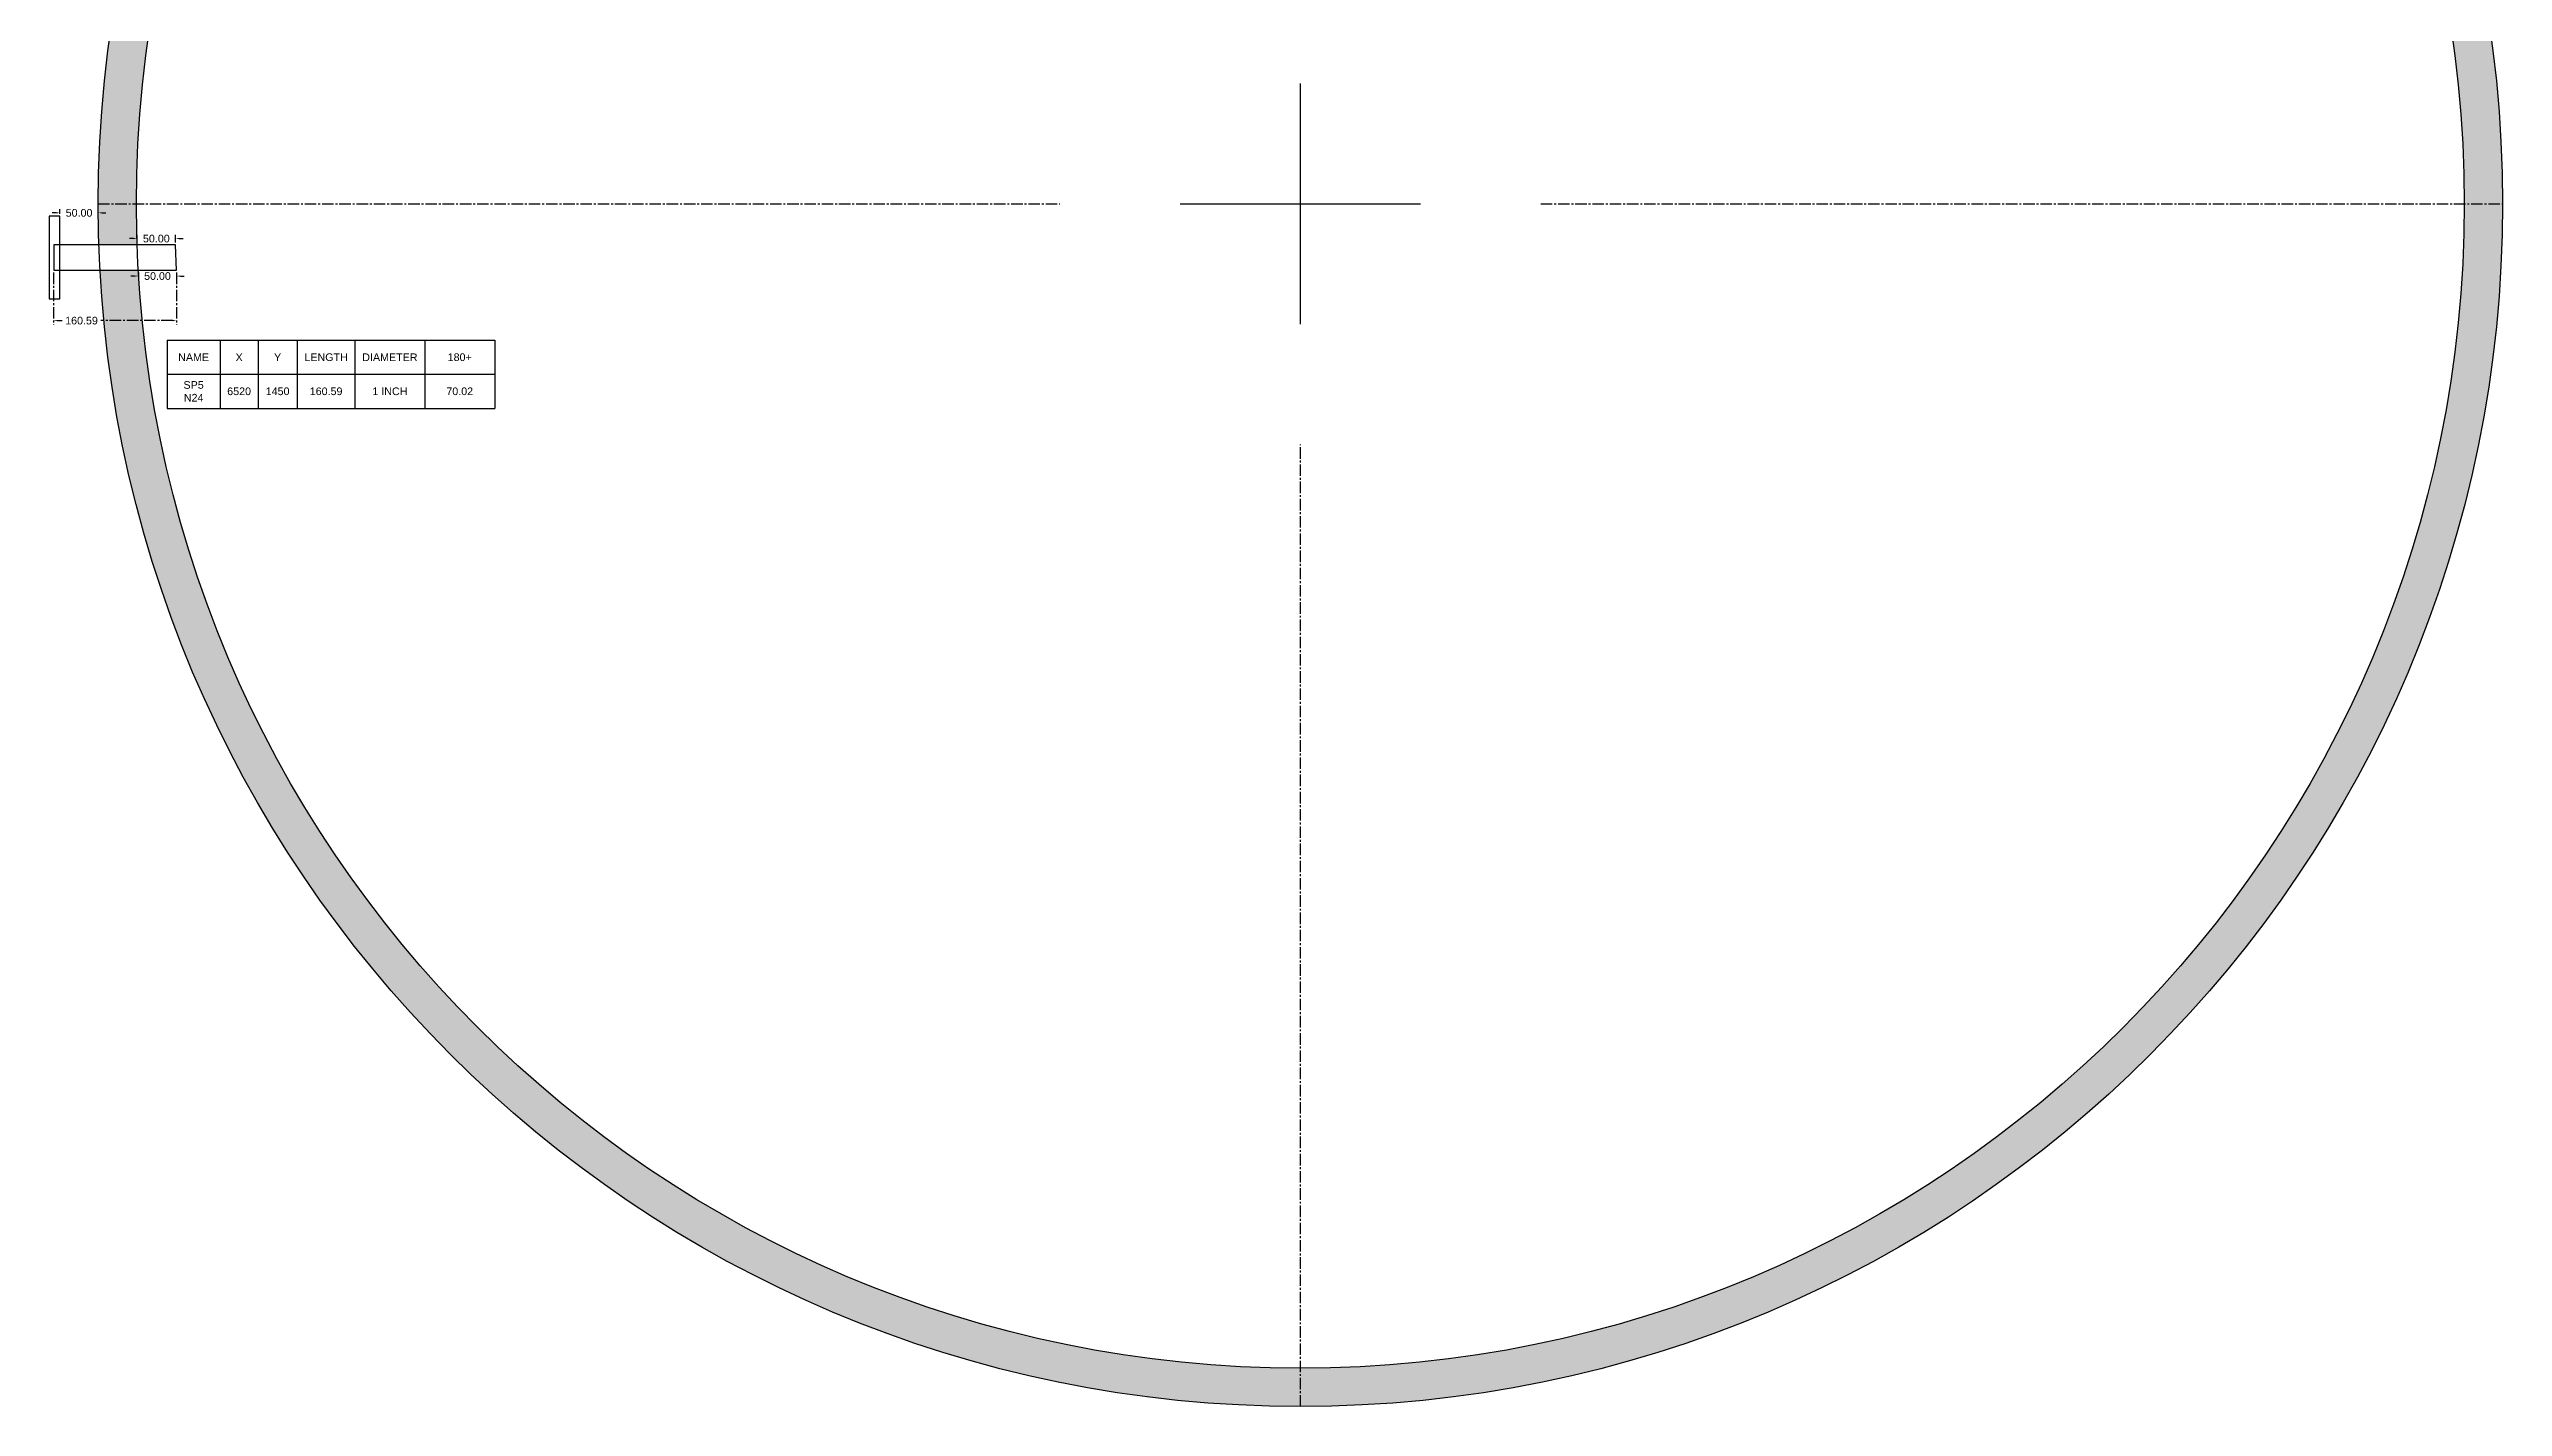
# Model space of a CAD drawing. Header units: millimetres. Extents: x 1187 to 7704, y 18 to 3563.
# Drawn here: x 1187 to 4392, y 18 to 1790 of the extents above; entities that cross this region are included whole.
import ezdxf

# ---------------------------------------------------------------- set-up
doc = ezdxf.new("R2010")
doc.units = ezdxf.units.MM
doc.header["$LTSCALE"] = 20
doc.header["$MEASUREMENT"] = 0
doc.linetypes.add('CENTER2', pattern=[1.125, 0.75, -0.125, 0.125, -0.125])
doc.layers.get('Defpoints').update_dxf_attribs({"color": 10})
doc.styles.get("Standard").update_dxf_attribs({"font": 'arial.ttf', "height": 10})
doc.dimstyles.get("Standard").update_dxf_attribs({"dimtxt": 10, "dimasz": 5, "dimexe": 5, "dimexo": 3, "dimgap": 5, "dimtad": 0, "dimtih": 1, "dimtoh": 1, "dimzin": 0, "dimdsep": 46, "dimtxsty": 'Standard', "dimcen": -0.09, "dimclrd": 7, "dimclre": 7, "dimclrt": 7, "dimadec": 1, "dimazin": 0, "dimtfac": 1, "dimtofl": 0, "dimtmove": 0, "dimatfit": 3, "dimfxl": 1, "dimtolj": 1, "dimtzin": 0, "dimlwd": 25, "dimlwe": 25, "dimarcsym": 0})

# ---------------------------------------------------------------- blocks, each defined once
blk = doc.blocks.new('*T1')
at = {"color": 0, "linetype": 'ByBlock', "lineweight": -2, "transparency": 16777216}
for p, q in [((0, 0), (427.9, 0)), ((0, 0), (0, -89)), ((69.4, 0), (69.4, -89)), ((118.9, 0), (118.9, -89)), ((170, 0), (170, -89)), ((245.4, 0), (245.4, -89)), ((336.6, 0), (336.6, -89)), ((427.9, 0), (427.9, -89)), ((0, -44.5), (427.9, -44.5)), ((0, -89), (427.9, -89))]:
    blk.add_line(p, q, dxfattribs=at)
at = {"color": 0, "transparency": 16777216, "char_height": 10, "attachment_point": 5}
for s, insert, width in [('NAME', (34.7, -22.2), 69.266), ('X', (94.1, -22.2), 49.392), ('Y', (144.4, -22.2), 50.945), ('LENGTH', (207.7, -22.2), 75.34), ('DIAMETER', (291, -22.2), 91.096), ('180+', (382.2, -22.2), 91.096), ('SP5\\PN24', (34.7, -66.7), 69.266), ('6520', (94.1, -66.7), 49.392), ('1450', (144.4, -66.7), 50.945), ('160.59', (207.7, -66.7), 75.34), ('1 INCH', (291, -66.7), 91.096), ('70.02', (382.2, -66.7), 91.096)]:
    blk.add_mtext(s, dxfattribs=dict(at, insert=insert, width=width))
blk = doc.blocks.new('*D2')
at = {"color": 7, "linetype": 'CENTER2', "lineweight": 25, "transparency": 16777216}
for p, q in [((1196.4, 1576.7), (1191.4, 1576.7)), ((1201.4, 1575.5), (1201.4, 1581.7)), ((1251.4, 1575.5), (1251.4, 1581.7)), ((1256.4, 1576.7), (1261.4, 1576.7))]:
    blk.add_line(p, q, dxfattribs=at)
at = {"color": 7, "transparency": 16777216}
for points in [[(1196.4, 1577.6), (1196.4, 1575.9), (1201.4, 1576.7)], [(1256.4, 1577.6), (1256.4, 1575.9), (1251.4, 1576.7)]]:
    blk.add_solid(points, dxfattribs=at)
at = {"layer": 'Defpoints', "color": 0, "transparency": 16777216}
for p in [(1201.4, 1572.5), (1251.4, 1576.7), (1251.4, 1572.5)]:
    blk.add_point(p, dxfattribs=at)
at = {"color": 7, "transparency": 16777216, "insert": (1226.4, 1576.7), "char_height": 10, "attachment_point": 5}
blk.add_mtext('\\A1;50.00', dxfattribs=at)
blk = doc.blocks.new('*D3')
at = {"color": 7, "linetype": 'CENTER2', "lineweight": 25, "transparency": 16777216}
for p, q in [((1297.3, 1543.1), (1292.3, 1543.1)), ((1302.3, 1538.2), (1302.3, 1548.1)), ((1352.3, 1538.2), (1352.3, 1548.1)), ((1357.3, 1543.1), (1362.3, 1543.1))]:
    blk.add_line(p, q, dxfattribs=at)
at = {"color": 7, "transparency": 16777216}
for points in [[(1297.3, 1544), (1297.3, 1542.3), (1302.3, 1543.1)], [(1357.3, 1544), (1357.3, 1542.3), (1352.3, 1543.1)]]:
    blk.add_solid(points, dxfattribs=at)
at = {"layer": 'Defpoints', "color": 0, "transparency": 16777216}
for p in [(1352.3, 1543.1), (1302.3, 1535.2), (1352.3, 1535.2)]:
    blk.add_point(p, dxfattribs=at)
at = {"color": 7, "transparency": 16777216, "insert": (1327.3, 1543.1), "char_height": 10, "attachment_point": 5}
blk.add_mtext('\\A1;50.00', dxfattribs=at)
blk = doc.blocks.new('*D4')
at = {"color": 7, "linetype": 'CENTER2', "lineweight": 25, "transparency": 16777216}
for p, q in [((1298.8, 1494.2), (1293.8, 1494.2)), ((1303.8, 1498.8), (1303.8, 1489.2)), ((1353.8, 1498.8), (1353.8, 1489.2)), ((1358.8, 1494.2), (1363.8, 1494.2))]:
    blk.add_line(p, q, dxfattribs=at)
at = {"color": 7, "transparency": 16777216}
for points in [[(1298.8, 1495), (1298.8, 1493.4), (1303.8, 1494.2)], [(1358.8, 1495), (1358.8, 1493.4), (1353.8, 1494.2)]]:
    blk.add_solid(points, dxfattribs=at)
at = {"layer": 'Defpoints', "color": 0, "transparency": 16777216}
for p in [(1303.8, 1501.8), (1353.8, 1501.8), (1353.8, 1494.2)]:
    blk.add_point(p, dxfattribs=at)
at = {"color": 7, "transparency": 16777216, "insert": (1328.8, 1494.2), "char_height": 10, "attachment_point": 5}
blk.add_mtext('\\A1;50.00', dxfattribs=at)
blk = doc.blocks.new('*D5')
at = {"color": 7, "linetype": 'CENTER2', "lineweight": 25, "transparency": 16777216}
for p, q in [((1193.2, 1498.8), (1193.2, 1431)), ((1353.8, 1498.8), (1353.8, 1431)), ((1198.2, 1436), (1204.3, 1436)), ((1348.8, 1436), (1254.9, 1436))]:
    blk.add_line(p, q, dxfattribs=at)
at = {"color": 7, "transparency": 16777216}
for points in [[(1198.2, 1436.9), (1198.2, 1435.2), (1193.2, 1436)], [(1348.8, 1436.9), (1348.8, 1435.2), (1353.8, 1436)]]:
    blk.add_solid(points, dxfattribs=at)
at = {"layer": 'Defpoints', "color": 0, "transparency": 16777216}
for p in [(1193.2, 1501.8), (1353.8, 1501.8), (1353.8, 1436)]:
    blk.add_point(p, dxfattribs=at)
at = {"color": 7, "transparency": 16777216, "insert": (1229.6, 1436), "char_height": 10, "attachment_point": 5}
blk.add_mtext('\\A1;160.59', dxfattribs=at)
blk = doc.blocks.new('*U6')
at = {"color": 0, "linetype": 'CENTER2', "transparency": 16777216}
for p, q in [((0, 314), (0, 1570.12)), ((-1570.12, 0), (-314, 0)), ((314, 0), (1570.12, 0)), ((0, -1570.12), (0, -314))]:
    blk.add_line(p, q, dxfattribs=at)
at = {"color": 0, "linetype": 'Continuous', "transparency": 16777216}
for p, q in [((0, -157), (0, 157)), ((-157, 0), (157, 0))]:
    blk.add_line(p, q, dxfattribs=at)

msp = doc.modelspace()

# ---------------------------------------------------------------- hatches: boundary and pattern name
h = msp.add_hatch()
h.set_pattern_fill('ANGLE', color=256, scale=30)
h.set_pattern_definition([(0, (0, 0), (0, 8.25), [6, -2.25]), (90, (0, 0), (-8.25, 5e-16), [6, -2.25])])
edge = h.paths.add_edge_path()
edge.add_line((1353.823, 1501.75), (1253.745, 1501.75))
edge.add_arc((2821.349, 1588.45), 1570, 183.165651, 541.945511)
edge.add_line((1252.254, 1535.15), (1352.284, 1535.15))
edge.add_line((1352.284, 1535.15), (1353.823, 1501.75))
edge = h.paths.add_edge_path()
edge.add_line((1353.823, 1501.75), (1303.823, 1501.75))
edge.add_arc((2821.349, 1588.45), 1520, 183.269896, 542.009534)
edge.add_line((1302.284, 1535.15), (1352.284, 1535.15))
edge.add_line((1352.284, 1535.15), (1353.823, 1501.75))

# ---------------------------------------------------------------- linework, layer by layer
for points in [[(1187.23, 1464.45), (1201.43, 1464.45), (1201.43, 1572.45), (1187.23, 1572.45)], [(1193.23, 1501.75), (1353.823, 1501.75), (1352.284, 1535.15), (1193.23, 1535.15)]]:
    msp.add_lwpolyline(points, close=True)
for radius in [1570, 1520]:
    msp.add_circle((2821.349, 1588.45), radius)

# ---------------------------------------------------------------- block references
at = {"linetype": 'CENTER2'}
msp.add_blockref('*U6', (2821.349, 1588.45), dxfattribs=at)
msp.add_blockref('*T1', (1341.314, 1410.428))

# ---------------------------------------------------------------- dimensions: what is measured, and where the dimension line sits
for base, p1, p2, picture, middle in [((1251.43, 1576.724), (1201.43, 1572.45), (1251.43, 1572.45), '*D2', (1226.43, 1576.724)), ((1352.284, 1543.144), (1302.284, 1535.15), (1352.284, 1535.15), '*D3', (1327.284, 1543.144)), ((1353.823, 1494.206), (1303.823, 1501.75), (1353.823, 1501.75), '*D4', (1328.823, 1494.206))]:
    dim = msp.add_linear_dim(base=base, p1=p1, p2=p2, dimstyle='Standard')
    dim.commit()
    dim.dimension.update_dxf_attribs({"geometry": picture, "text_midpoint": middle})
dim = msp.add_linear_dim(base=(1353.823, 1436.05), p1=(1193.23, 1501.75), p2=(1353.823, 1501.75), dimstyle='Standard')
dim.commit()
dim.dimension.update_dxf_attribs({"geometry": '*D5', "text_midpoint": (1229.63, 1436.05), "dimtype": 160})

doc.saveas('drawing.dxf')
